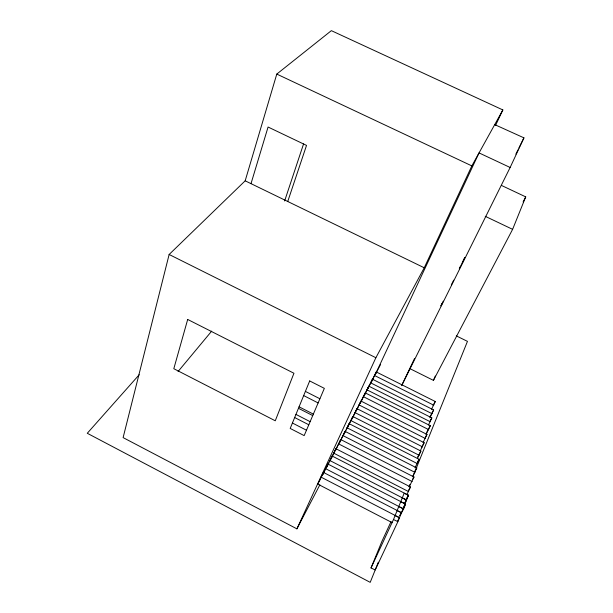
<?xml version="1.0" encoding="UTF-8"?>
<svg xmlns="http://www.w3.org/2000/svg" width="613" height="613" viewBox="0 0 613 613"><rect width="100%" height="100%" fill="white"/><g stroke="black" fill="none" stroke-linecap="round" stroke-linejoin="round"><path stroke-width="0.92" d="M495.565 125.412L502.852 109.934L331.357 30.65L276.785 74.081L245.177 180.82L169.134 254.487L123.113 437.605L296.899 528.85L319.863 484.829M251.008 183.647L268.073 127.029L306.523 145.396L287.742 201.493M284.624 200.972L303.573 143.902M401.147 512.453L399.852 515.702L403.653 508.951L405.599 504.085L327.878 464.041L322.254 475.588L327.878 464.041M391.056 521.586L381.914 541.363L371.026 567.945L375.202 569.967L397.898 521.632L408.442 495.243L332.108 456.003L326.537 467.435L328.89 462.953M409.246 486.768L413.982 477.006L340.744 439.552L335.296 450.739L340.744 439.552M406.932 494.599L410.472 486.952L335.932 448.724L330.415 460.041M415.039 467.796L419.093 459.29L349.096 423.66L343.755 434.609M378.328 562.228L370.206 582.35L87.276 433.276L139.22 374.735M412.779 476.876L467.466 341.364L456.302 335.87M409.561 368.467L433.437 380.374L512.614 229.339L525.724 196.865L501.549 185.471M409.032 486.745L409.944 484.477M412.679 476.577L416.786 467.957L345.05 431.36L339.656 442.425L345.05 431.36M417.353 458.624L420.909 451.053L352.858 416.495L347.579 427.338L352.858 416.495M371.026 567.945L393.485 519.533L404.174 493.235L408.442 495.243L404.833 502.966L406.542 499.993L329.756 460.478M426.012 434.602L430.318 425.706L365.256 392.895L360.145 403.392L365.256 392.895M423.077 442.617L426.985 434.425L360.973 401.055L356.191 410.825M420.181 450.984L424.142 442.686L356.981 408.656L351.747 419.384M428.464 425.031L431.836 417.874L368.804 386.152L364.13 395.699M429.874 417.836L433.644 409.959L372.443 379.217L367.815 388.673M431.544 409.285L435.268 401.507L376.267 371.945L371.302 382.121L376.267 371.945M433.437 380.374L435.314 376.037M296.899 528.85L375.876 357.731L424.242 267.781L471.849 165.901L502.852 109.934M397.101 510.644L401.461 512.713L323.472 472.431L317.787 484.101L392.266 522.705M323.472 472.431L319.021 481.757M329.694 461.214L332.108 456.003M335.932 448.724L331.572 457.842M346.307 429.659L349.096 423.66M356.981 408.656L352.161 418.602M360.973 401.055L356.199 410.902M401.63 385.677L510.139 167.487L523.939 137.848L494.714 124.615M368.804 386.152L364.122 395.806M372.443 379.217L367.8 388.788M375.256 374.589L479.029 152.898L510.139 167.487M459.306 268.762L460.378 266.494M462.348 262.747L464.823 257.506L459.88 267.72M442.08 303.412L440.893 305.918L443.276 301.129M401.982 384.849L414.48 358.613M515.862 154.116L517.993 149.833M518.836 148.124L523.939 137.848M451.321 284.915L453.689 280.156M523.088 201.938L525.724 196.865M345.05 432.157L345.908 430.518M375.7 373.746L380.589 364.428M433.085 405.591L435.268 401.507M430.111 416.511L431 414.871M431.881 413.231L433.644 409.959M430.058 421.162L431.836 417.874M426.732 432.295L430.318 425.706M425.637 436.908L426.985 434.425M421.415 447.666L424.142 442.686M417.714 456.877L420.909 451.053M417.714 461.796L419.093 459.29M414.465 472.14L416.786 467.957M412.741 479.243L413.982 477.006M408.388 490.684L410.472 486.952M405.929 499.733L408.442 495.243M403.484 507.832L405.599 504.085M397.347 521.448L399.469 517.686L321.02 477.106M178.084 371.509L211.684 331.12M276.785 74.081L471.849 165.901M402.243 497.971L406.542 499.993M400.71 501.756L405.024 503.786M398.741 506.599L403.086 508.652M395.086 515.61L399.469 517.686M393.485 519.533L397.898 521.632M485.235 216.305L512.614 229.339M245.177 180.82L424.242 267.781M169.134 254.487L375.876 357.731M374.428 375.447L433.736 405.193M370.559 382.803L432.088 413.729M366.88 389.807L430.249 421.736M363.294 396.626L428.709 429.652M358.965 404.879L425.338 438.471M354.919 412.572L422.457 446.823M305.397 391.393L319.902 398.764M303.68 395.584L318.124 402.933M350.759 420.495L419.185 455.29M346.95 427.744L417.346 463.62M299.067 406.825L313.35 414.112M298.462 408.296L312.73 415.576M342.859 435.536L414.993 472.385M295.949 414.411L310.132 421.66M294.669 417.545L308.799 424.771M338.499 443.827L412.158 481.55M292.416 423.024L306.477 430.226M333.625 453.107L408.603 491.603M325.48 468.616L403.653 508.951M187.685 319.457L173.808 368.712L275.268 420.786L293.949 373.256L187.685 319.457M309.688 380.941L290.194 428.441L304.171 435.621L324.346 388.358L309.688 380.941"/></g></svg>
